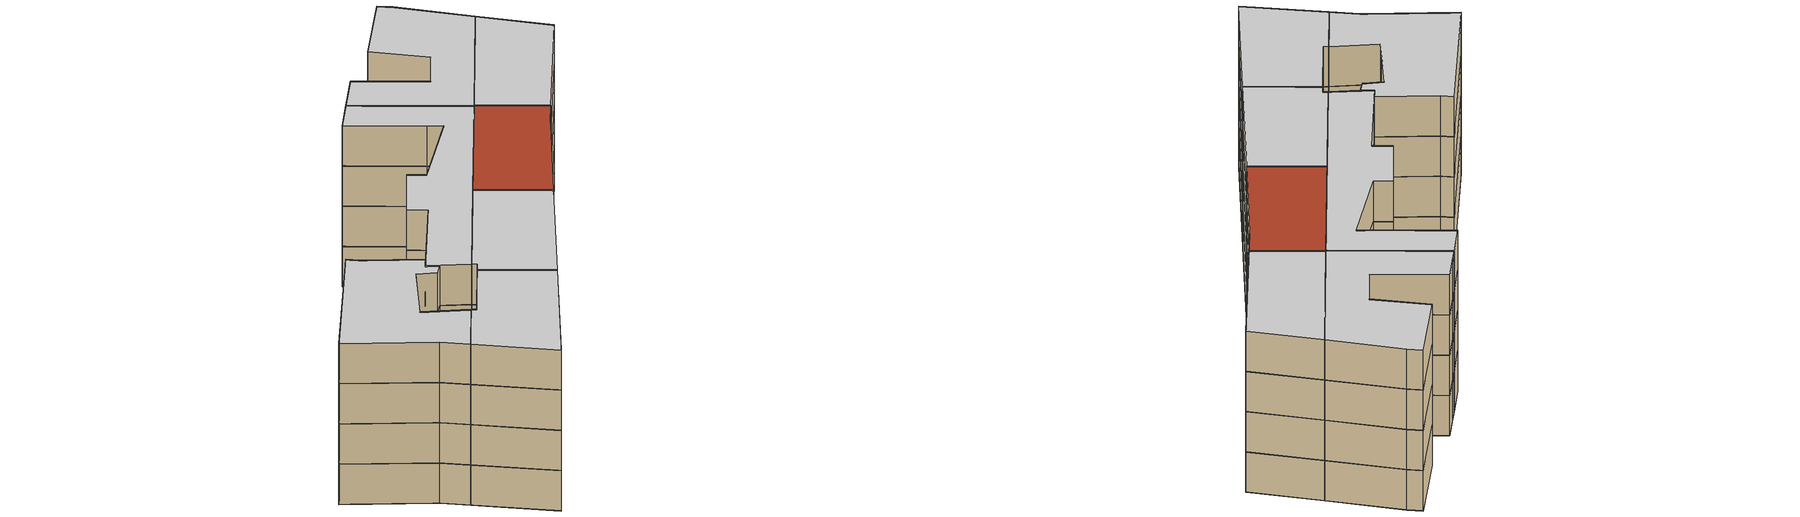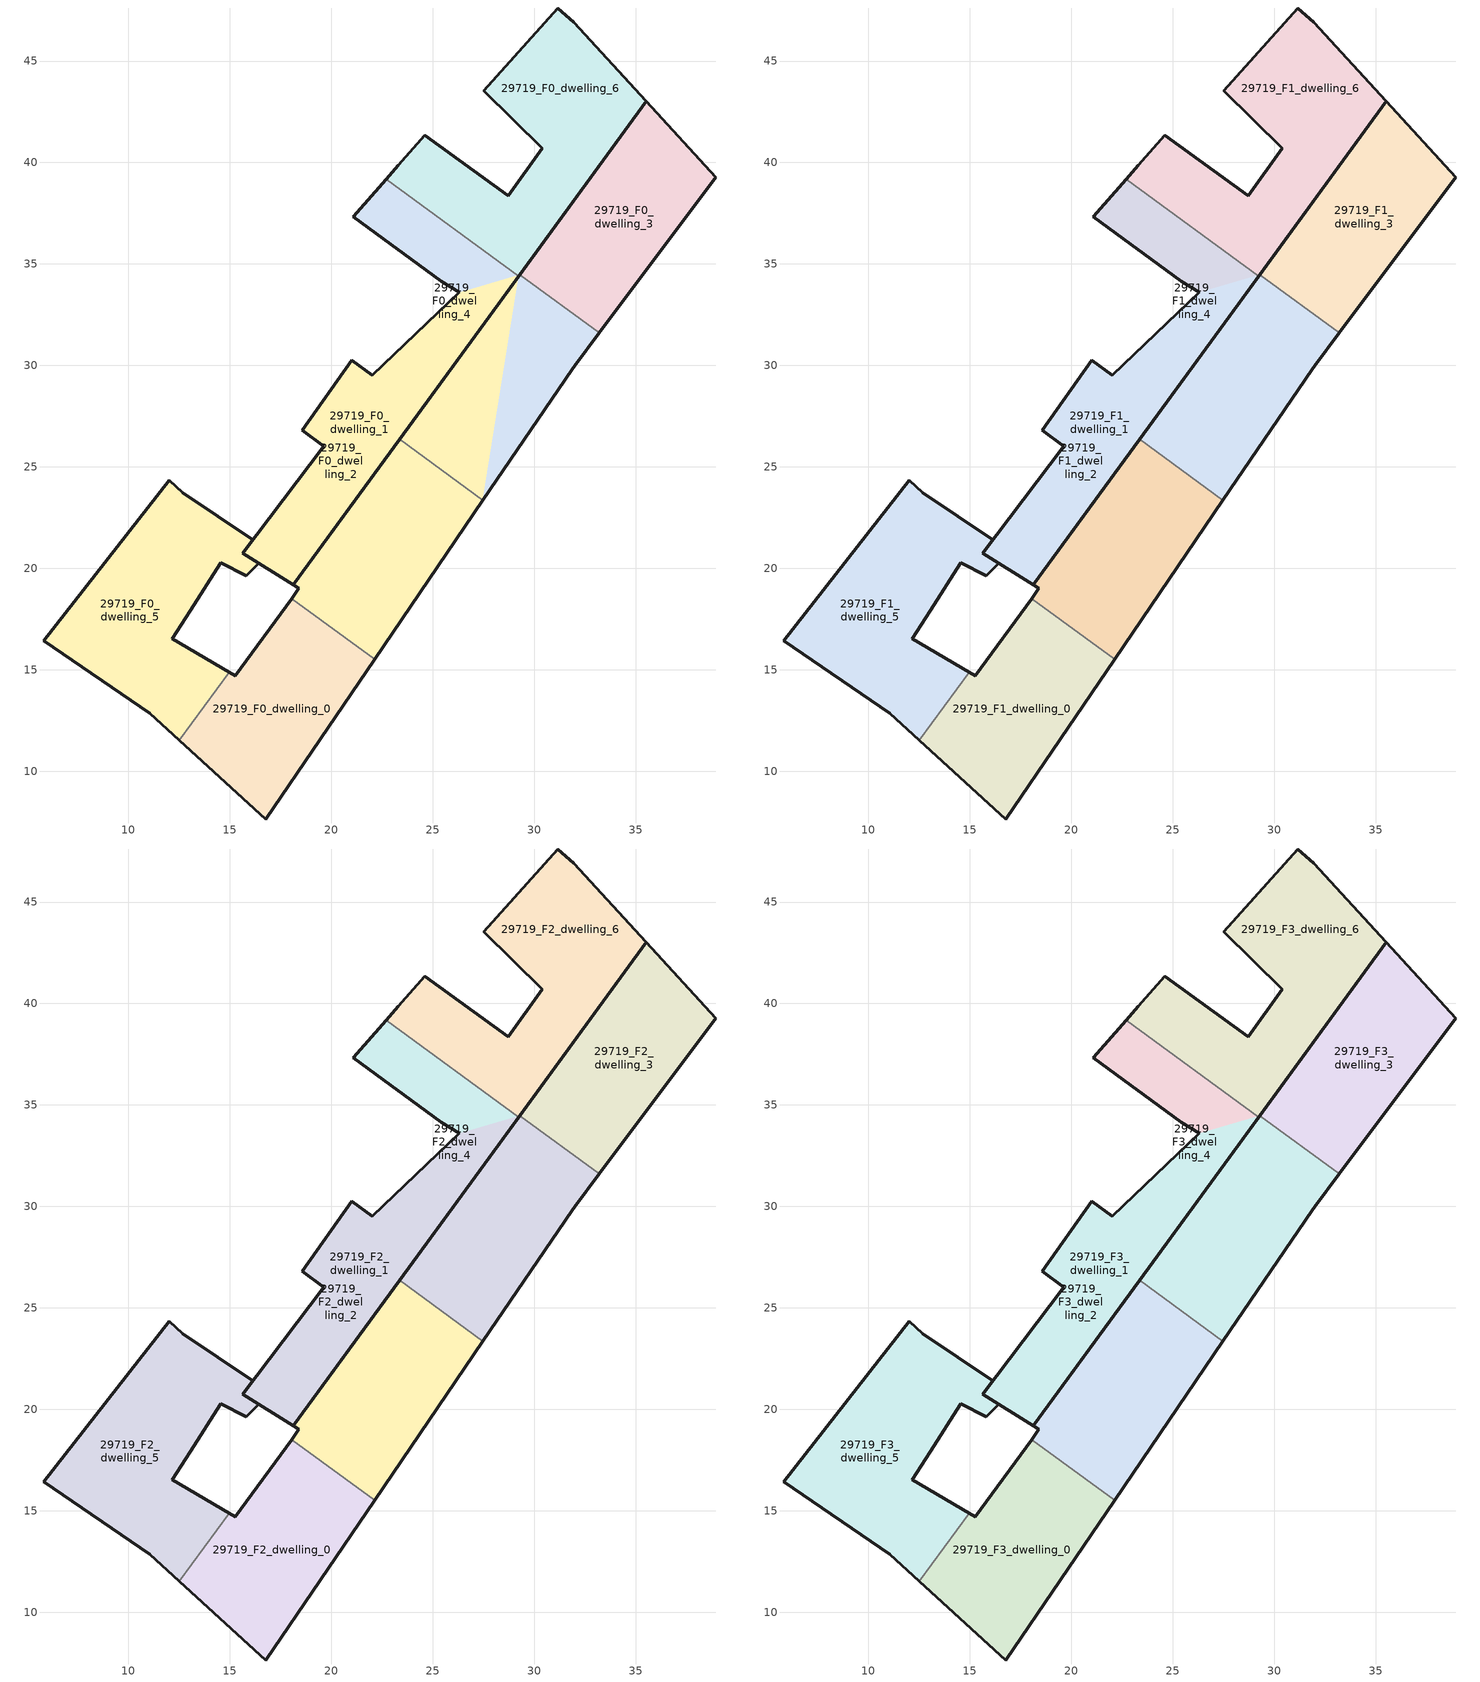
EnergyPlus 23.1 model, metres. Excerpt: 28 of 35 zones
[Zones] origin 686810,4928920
29719_F0_dwelling_0
 floor ground (EU_floor_Construction): 16.77,7.64 22.14,15.52 18.05,18.51 15.28,14.69 14.97,14.87 12.52,11.51 z0
 wall outside (EU_wall_Construction): 14.97,14.87 15.28,14.69 18.05,18.51 / 22.14,15.52 16.77,7.64 12.52,11.51 z0:3
 wall to 29719_F0_dwelling_1 (EU_wall_Construction): 18.05,18.51 22.14,15.52 z0:3
 wall to 29719_F0_dwelling_4 (EU_wall_Construction): 12.52,11.51 14.98,14.87 z0:3
29719_F0_dwelling_1
 floor ground (EU_floor_Construction): 29.23,34.39 22.7,39.17 21.09,37.33 25.42,34.14 26.3,33.59 22.03,29.51 21.01,30.25 18.57,26.82 19.63,26 15.64,20.74 18.12,19.18 23.37,26.36 z0; 22.14,15.52 27.48,23.36 23.37,26.36 18.12,19.18 18.41,19 18.05,18.51 z0
 wall outside (EU_wall_Construction): 27.48,23.36 22.14,15.52 / 18.05,18.51 18.41,19 18.12,19.18 23.37,26.36 z0:3
 wall to 29719_F0_dwelling_2 (EU_wall_Construction): 23.37,26.36 27.48,23.36 z0:3
29719_F0_dwelling_2
 floor ground (EU_floor_Construction): 27.48,23.36 29.23,34.39 27.63,32.2 23.37,26.36 z0; 27.48,23.36 31.87,29.8 31.99,29.98 33.21,31.61 29.29,34.47 29.23,34.39 z0; 29.23,34.39 29.29,34.47 29.17,34.44 29.22,34.4 z0; 27.63,32.2 29.23,34.39 29.22,34.4 29.23,34.39 z0; 23.37,26.36 27.63,32.2 29.23,34.39 29.22,34.4 29.17,34.44 26.67,33.7 26.3,33.59 22.03,29.51 21.01,30.25 18.57,26.82 19.63,26 15.64,20.74 18.12,19.18 z0; 29.17,34.44 22.7,39.17 21.09,37.33 25.42,34.14 26.3,33.59 26.67,33.7 z0
 wall outside (EU_wall_Construction): 23.37,26.36 29.29,34.47 / 33.21,31.61 31.99,29.98 31.87,29.8 27.48,23.36 z0:3
 wall to 29719_F0_dwelling_3 (EU_wall_Construction): 29.29,34.47 33.21,31.61 z0:3
 roof outside (EU_floor_Construction): 33.21,31.61 31.99,29.98 31.87,29.8 27.48,23.36 23.37,26.36 27.63,32.2 29.24,34.39 z3; 29.29,34.47 29.24,34.39 29.23,34.39 27.63,32.2 23.37,26.36 18.12,19.18 15.64,20.74 19.63,26 18.57,26.82 21.01,30.25 22.03,29.51 26.3,33.59 29.17,34.44 z3; 29.24,34.39 27.63,32.2 29.23,34.39 z3
29719_F0_dwelling_3
 floor ground (EU_floor_Construction): 33.21,31.61 38.96,39.27 35.53,43.01 29.29,34.47 z0
 wall outside (EU_wall_Construction): 29.29,34.47 35.53,43.01 38.96,39.27 33.21,31.61 z0:3
29719_F0_dwelling_4
 floor ground (EU_floor_Construction): 18.12,19.18 29.23,34.39 22.7,39.17 21.09,37.33 25.42,34.14 26.3,33.59 22.03,29.51 21.01,30.25 18.57,26.82 19.63,26 16.14,21.4 15.64,20.74 16.42,20.25 z0; 14.97,14.87 12.17,16.52 13.05,17.9 14.55,20.28 15.82,19.63 16.42,20.25 15.64,20.74 16.14,21.4 12.69,23.73 12.02,24.34 5.82,16.43 11.05,12.85 12.52,11.51 z0
 wall outside (EU_wall_Construction): 12.52,11.51 11.05,12.85 5.82,16.43 12.02,24.34 12.69,23.73 16.14,21.4 15.64,20.74 16.42,20.25 15.82,19.63 14.55,20.28 13.05,17.9 12.17,16.52 14.97,14.87 z0:3
29719_F0_dwelling_5
 floor ground (EU_floor_Construction): 23.37,26.36 27.63,32.2 29.23,34.39 29.17,34.44 26.3,33.59 22.03,29.51 21.01,30.25 18.57,26.82 19.63,26 16.14,21.4 15.64,20.74 16.42,20.25 18.12,19.18 z0; 22.14,15.52 27.48,23.36 23.37,26.36 18.12,19.18 18.41,19 18.05,18.51 z0; 27.48,23.36 29.23,34.39 27.63,32.2 23.37,26.36 z0; 29.23,34.39 29.29,34.47 29.17,34.44 z0; 29.17,34.44 22.7,39.17 21.09,37.33 25.42,34.14 26.3,33.59 z0; 14.97,14.87 12.17,16.52 13.05,17.9 14.55,20.28 15.82,19.63 16.42,20.25 15.64,20.74 16.14,21.4 12.69,23.73 12.02,24.34 5.82,16.43 11.05,12.85 12.52,11.51 z0; 27.48,23.36 31.87,29.8 31.99,29.98 33.21,31.61 29.29,34.47 29.23,34.39 z0
 wall outside (EU_wall_Construction): 29.23,34.39 18.12,19.18 15.64,20.74 19.63,26 18.57,26.82 21.01,30.25 22.03,29.51 26.3,33.59 25.42,34.14 21.09,37.33 22.7,39.17 z0:3
 wall to 29719_F0_dwelling_6 (EU_wall_Construction): 22.7,39.17 29.23,34.39 z0:3
29719_F0_dwelling_6
 floor ground (EU_floor_Construction): 29.23,34.39 35.53,43.01 31.96,46.91 31.17,47.61 27.51,43.52 30.39,40.71 28.72,38.36 24.61,41.33 23.31,39.86 22.7,39.17 z0
 wall outside (EU_wall_Construction): 22.7,39.17 23.31,39.86 24.61,41.33 28.72,38.36 30.39,40.71 27.51,43.52 31.17,47.61 31.96,46.91 35.53,43.01 29.23,34.39 z0:3
29719_F1_dwelling_0
 floor to 29719_F0_dwelling_0 (EU_floor_Construction): 16.77,7.64 22.14,15.52 18.05,18.51 15.28,14.69 14.97,14.87 12.52,11.51 z3
 wall outside (EU_wall_Construction): 14.97,14.87 15.28,14.69 18.05,18.51 / 22.14,15.52 16.77,7.64 12.52,11.51 z3:6
 wall to 29719_F1_dwelling_1 (EU_wall_Construction): 18.05,18.51 22.14,15.52 z3:6
 wall to 29719_F1_dwelling_4 (EU_wall_Construction): 12.52,11.51 14.98,14.87 z3:6
29719_F1_dwelling_1
 floor outside (EU_floor_Construction): 22.14,15.52 27.48,23.36 23.37,26.36 18.12,19.18 18.41,19 18.05,18.51 z3
 floor to 29719_F0_dwelling_1 (EU_floor_Construction): 29.23,34.39 22.7,39.17 21.09,37.33 25.42,34.14 26.3,33.59 22.03,29.51 21.01,30.25 18.57,26.82 19.63,26 15.64,20.74 18.12,19.18 23.37,26.36 z3
 wall outside (EU_wall_Construction): 27.48,23.36 22.14,15.52 / 18.05,18.51 18.41,19 18.12,19.18 23.37,26.36 z3:6
 wall to 29719_F1_dwelling_2 (EU_wall_Construction): 23.37,26.36 27.48,23.36 z3:6
29719_F1_dwelling_2
 floor outside (EU_floor_Construction): 27.48,23.36 31.87,29.8 31.99,29.98 33.21,31.61 29.29,34.47 29.23,34.39 z3; 29.23,34.39 29.29,34.47 29.17,34.44 z3; 23.37,26.36 27.63,32.2 29.23,34.39 29.17,34.44 26.3,33.59 22.03,29.51 21.01,30.25 18.57,26.82 19.63,26 15.64,20.74 18.12,19.18 z3
 floor to 29719_F0_dwelling_5 (EU_floor_Construction): 27.48,23.36 29.23,34.39 27.63,32.2 23.37,26.36 z3
 floor to 29719_F0_dwelling_2 (EU_floor_Construction): 29.17,34.44 22.7,39.17 21.09,37.33 25.42,34.14 26.3,33.59 z3
 wall outside (EU_wall_Construction): 23.37,26.36 29.29,34.47 / 33.21,31.61 31.99,29.98 31.87,29.8 27.48,23.36 z3:6
 wall to 29719_F1_dwelling_3 (EU_wall_Construction): 29.29,34.47 33.21,31.61 z3:6
 roof outside (EU_floor_Construction): 33.21,31.61 31.99,29.98 31.87,29.8 27.48,23.36 23.37,26.36 27.63,32.2 29.24,34.39 z6; 29.29,34.47 29.24,34.39 29.23,34.39 27.63,32.2 23.37,26.36 18.12,19.18 15.64,20.74 19.63,26 18.57,26.82 21.01,30.25 22.03,29.51 26.3,33.59 29.17,34.44 z6; 29.24,34.39 27.63,32.2 29.23,34.39 z6
29719_F1_dwelling_3
 floor to 29719_F0_dwelling_3 (EU_floor_Construction): 33.21,31.61 38.96,39.27 35.53,43.01 29.29,34.47 z3
 wall outside (EU_wall_Construction): 29.29,34.47 35.53,43.01 38.96,39.27 33.21,31.61 z3:6
29719_F1_dwelling_4
 floor to 29719_F0_dwelling_4 (EU_floor_Construction): 14.97,14.87 12.17,16.52 13.05,17.9 14.55,20.28 15.82,19.63 16.42,20.25 15.64,20.74 16.14,21.4 12.69,23.73 12.02,24.34 5.82,16.43 11.05,12.85 12.52,11.51 z3; 18.12,19.18 29.23,34.39 22.7,39.17 21.09,37.33 25.42,34.14 26.3,33.59 22.03,29.51 21.01,30.25 18.57,26.82 19.63,26 16.14,21.4 15.64,20.74 16.42,20.25 z3
 wall outside (EU_wall_Construction): 12.52,11.51 11.05,12.85 5.82,16.43 12.02,24.34 12.69,23.73 16.14,21.4 15.64,20.74 16.42,20.25 15.82,19.63 14.55,20.28 13.05,17.9 12.17,16.52 14.97,14.87 z3:6
29719_F1_dwelling_5
 floor outside (EU_floor_Construction): 27.48,23.36 29.23,34.39 27.63,32.2 23.37,26.36 z3; 29.17,34.44 22.7,39.17 21.09,37.33 25.42,34.14 26.3,33.59 z3; 14.97,14.87 12.17,16.52 13.05,17.9 14.55,20.28 15.82,19.63 16.42,20.25 15.64,20.74 16.14,21.4 12.69,23.73 12.02,24.34 5.82,16.43 11.05,12.85 12.52,11.51 z3
 floor to 29719_F0_dwelling_5 (EU_floor_Construction): 23.37,26.36 27.63,32.2 29.23,34.39 29.17,34.44 26.3,33.59 22.03,29.51 21.01,30.25 18.57,26.82 19.63,26 16.14,21.4 15.64,20.74 16.42,20.25 18.12,19.18 z3; 22.14,15.52 27.48,23.36 23.37,26.36 18.12,19.18 18.41,19 18.05,18.51 z3; 29.24,34.39 29.29,34.47 29.17,34.44 29.23,34.39 z3; 27.48,23.36 31.87,29.8 31.99,29.98 33.21,31.61 29.24,34.39 29.23,34.39 z3
 floor to 29719_F0_dwelling_2 (EU_floor_Construction): 33.21,31.61 29.29,34.47 29.24,34.39 z3
 wall outside (EU_wall_Construction): 29.23,34.39 18.12,19.18 15.64,20.74 19.63,26 18.57,26.82 21.01,30.25 22.03,29.51 26.3,33.59 25.42,34.14 21.09,37.33 22.7,39.17 z3:6
 wall to 29719_F1_dwelling_6 (EU_wall_Construction): 22.7,39.17 29.23,34.39 z3:6
29719_F1_dwelling_6
 floor to 29719_F0_dwelling_6 (EU_floor_Construction): 29.23,34.39 35.53,43.01 31.96,46.91 31.17,47.61 27.51,43.52 30.39,40.71 28.72,38.36 24.61,41.33 23.31,39.86 22.7,39.17 z3
 wall outside (EU_wall_Construction): 22.7,39.17 23.31,39.86 24.61,41.33 28.72,38.36 30.39,40.71 27.51,43.52 31.17,47.61 31.96,46.91 35.53,43.01 29.23,34.39 z3:6
29719_F2_dwelling_0
 floor to 29719_F1_dwelling_0 (EU_floor_Construction): 16.77,7.64 22.14,15.52 18.05,18.51 15.28,14.69 14.97,14.87 12.52,11.51 z6
 wall outside (EU_wall_Construction): 14.97,14.87 15.28,14.69 18.05,18.51 / 22.14,15.52 16.77,7.64 12.52,11.51 z6:9
 wall to 29719_F2_dwelling_1 (EU_wall_Construction): 18.05,18.51 22.14,15.52 z6:9
 wall to 29719_F2_dwelling_4 (EU_wall_Construction): 12.52,11.51 14.98,14.87 z6:9
29719_F2_dwelling_1
 floor outside (EU_floor_Construction): 22.14,15.52 27.48,23.36 23.37,26.36 18.12,19.18 18.41,19 18.05,18.51 z6
 floor to 29719_F1_dwelling_1 (EU_floor_Construction): 29.23,34.39 22.7,39.17 21.09,37.33 25.42,34.14 26.3,33.59 22.03,29.51 21.01,30.25 18.57,26.82 19.63,26 15.64,20.74 18.12,19.18 23.37,26.36 z6
 wall outside (EU_wall_Construction): 27.48,23.36 22.14,15.52 / 18.05,18.51 18.41,19 18.12,19.18 23.37,26.36 z6:9
 wall to 29719_F2_dwelling_2 (EU_wall_Construction): 23.37,26.36 27.48,23.36 z6:9
29719_F2_dwelling_2
 floor outside (EU_floor_Construction): 27.48,23.36 31.87,29.8 31.99,29.98 33.21,31.61 29.29,34.47 29.23,34.39 z6; 29.23,34.39 29.29,34.47 29.17,34.44 z6; 23.37,26.36 27.63,32.2 29.23,34.39 29.17,34.44 26.3,33.59 22.03,29.51 21.01,30.25 18.57,26.82 19.63,26 15.64,20.74 18.12,19.18 z6
 floor to 29719_F1_dwelling_5 (EU_floor_Construction): 27.48,23.36 29.23,34.39 27.63,32.2 23.37,26.36 z6
 floor to 29719_F1_dwelling_2 (EU_floor_Construction): 29.17,34.44 22.7,39.17 21.09,37.33 25.42,34.14 26.3,33.59 z6
 wall outside (EU_wall_Construction): 23.37,26.36 29.29,34.47 / 33.21,31.61 31.99,29.98 31.87,29.8 27.48,23.36 z6:9
 wall to 29719_F2_dwelling_3 (EU_wall_Construction): 29.29,34.47 33.21,31.61 z6:9
 roof outside (EU_floor_Construction): 33.21,31.61 31.99,29.98 31.87,29.8 27.48,23.36 23.37,26.36 27.63,32.2 29.24,34.39 z9; 29.29,34.47 29.24,34.39 29.23,34.39 27.63,32.2 23.37,26.36 18.12,19.18 15.64,20.74 19.63,26 18.57,26.82 21.01,30.25 22.03,29.51 26.3,33.59 29.17,34.44 z9; 29.24,34.39 27.63,32.2 29.23,34.39 z9
29719_F2_dwelling_3
 floor to 29719_F1_dwelling_3 (EU_floor_Construction): 33.21,31.61 38.96,39.27 35.53,43.01 29.29,34.47 z6
 wall outside (EU_wall_Construction): 29.29,34.47 35.53,43.01 38.96,39.27 33.21,31.61 z6:9
29719_F2_dwelling_4
 floor to 29719_F1_dwelling_4 (EU_floor_Construction): 14.97,14.87 12.17,16.52 13.05,17.9 14.55,20.28 15.82,19.63 16.42,20.25 15.64,20.74 16.14,21.4 12.69,23.73 12.02,24.34 5.82,16.43 11.05,12.85 12.52,11.51 z6; 18.12,19.18 29.23,34.39 22.7,39.17 21.09,37.33 25.42,34.14 26.3,33.59 22.03,29.51 21.01,30.25 18.57,26.82 19.63,26 16.14,21.4 15.64,20.74 16.42,20.25 z6
 wall outside (EU_wall_Construction): 12.52,11.51 11.05,12.85 5.82,16.43 12.02,24.34 12.69,23.73 16.14,21.4 15.64,20.74 16.42,20.25 15.82,19.63 14.55,20.28 13.05,17.9 12.17,16.52 14.97,14.87 z6:9
29719_F2_dwelling_5
 floor outside (EU_floor_Construction): 27.48,23.36 29.23,34.39 27.63,32.2 23.37,26.36 z6; 29.17,34.44 22.7,39.17 21.09,37.33 25.42,34.14 26.3,33.59 z6; 14.97,14.87 12.17,16.52 13.05,17.9 14.55,20.28 15.82,19.63 16.42,20.25 15.64,20.74 16.14,21.4 12.69,23.73 12.02,24.34 5.82,16.43 11.05,12.85 12.52,11.51 z6
 floor to 29719_F1_dwelling_5 (EU_floor_Construction): 23.37,26.36 27.63,32.2 29.23,34.39 29.17,34.44 26.3,33.59 22.03,29.51 21.01,30.25 18.57,26.82 19.63,26 16.14,21.4 15.64,20.74 16.42,20.25 18.12,19.18 z6; 22.14,15.52 27.48,23.36 23.37,26.36 18.12,19.18 18.41,19 18.05,18.51 z6; 29.24,34.39 29.29,34.47 29.17,34.44 29.23,34.39 z6; 27.48,23.36 31.87,29.8 31.99,29.98 33.21,31.61 29.24,34.39 29.23,34.39 z6
 floor to 29719_F1_dwelling_2 (EU_floor_Construction): 33.21,31.61 29.29,34.47 29.24,34.39 z6
 wall outside (EU_wall_Construction): 29.23,34.39 18.12,19.18 15.64,20.74 19.63,26 18.57,26.82 21.01,30.25 22.03,29.51 26.3,33.59 25.42,34.14 21.09,37.33 22.7,39.17 z6:9
 wall to 29719_F2_dwelling_6 (EU_wall_Construction): 22.7,39.17 29.23,34.39 z6:9
29719_F2_dwelling_6
 floor to 29719_F1_dwelling_6 (EU_floor_Construction): 29.23,34.39 35.53,43.01 31.96,46.91 31.17,47.61 27.51,43.52 30.39,40.71 28.72,38.36 24.61,41.33 23.31,39.86 22.7,39.17 z6
 wall outside (EU_wall_Construction): 22.7,39.17 23.31,39.86 24.61,41.33 28.72,38.36 30.39,40.71 27.51,43.52 31.17,47.61 31.96,46.91 35.53,43.01 29.23,34.39 z6:9
29719_F3_dwelling_0
 floor to 29719_F2_dwelling_0 (EU_floor_Construction): 16.77,7.64 22.14,15.52 18.05,18.51 15.28,14.69 14.97,14.87 12.52,11.51 z9
 wall outside (EU_wall_Construction): 14.97,14.87 15.28,14.69 18.05,18.51 / 22.14,15.52 16.77,7.64 12.52,11.51 z9:12
 wall to 29719_F3_dwelling_1 (EU_wall_Construction): 18.05,18.51 22.14,15.52 z9:12
 wall to 29719_F3_dwelling_4 (EU_wall_Construction): 12.52,11.51 14.98,14.87 z9:12
 ceiling to 29719_F4_dwelling_0 (EU_floor_Construction): 22.14,15.52 16.77,7.64 12.52,11.51 14.97,14.87 15.28,14.69 18.05,18.51 z12
29719_F3_dwelling_1
 floor outside (EU_floor_Construction): 22.14,15.52 27.48,23.36 23.37,26.36 18.12,19.18 18.41,19 18.05,18.51 z9
 floor to 29719_F2_dwelling_1 (EU_floor_Construction): 29.23,34.39 22.7,39.17 21.09,37.33 25.42,34.14 26.3,33.59 22.03,29.51 21.01,30.25 18.57,26.82 19.63,26 15.64,20.74 18.12,19.18 23.37,26.36 z9
 wall outside (EU_wall_Construction): 27.48,23.36 22.14,15.52 / 18.05,18.51 18.41,19 18.12,19.18 23.37,26.36 z9:12
 wall to 29719_F3_dwelling_2 (EU_wall_Construction): 23.37,26.36 27.48,23.36 z9:12
 ceiling to 29719_F4_dwelling_5 (EU_floor_Construction): 27.48,23.36 22.14,15.52 18.05,18.51 18.41,19 18.12,19.18 23.37,26.36 z12
 ceiling to 29719_F4_dwelling_1 (EU_floor_Construction): 29.23,34.39 23.37,26.36 18.12,19.18 15.64,20.74 19.63,26 18.57,26.82 21.01,30.25 22.03,29.51 26.3,33.59 25.42,34.14 21.09,37.33 22.7,39.17 z12
29719_F3_dwelling_2
 floor outside (EU_floor_Construction): 27.48,23.36 31.87,29.8 31.99,29.98 33.21,31.61 29.29,34.47 29.23,34.39 z9; 29.23,34.39 29.29,34.47 29.17,34.44 z9; 23.37,26.36 27.63,32.2 29.23,34.39 29.17,34.44 26.3,33.59 22.03,29.51 21.01,30.25 18.57,26.82 19.63,26 15.64,20.74 18.12,19.18 z9
 floor to 29719_F2_dwelling_5 (EU_floor_Construction): 27.48,23.36 29.23,34.39 27.63,32.2 23.37,26.36 z9
 floor to 29719_F2_dwelling_2 (EU_floor_Construction): 29.17,34.44 22.7,39.17 21.09,37.33 25.42,34.14 26.3,33.59 z9
 wall outside (EU_wall_Construction): 23.37,26.36 29.29,34.47 / 33.21,31.61 31.99,29.98 31.87,29.8 27.48,23.36 z9:12
 wall to 29719_F3_dwelling_3 (EU_wall_Construction): 29.29,34.47 33.21,31.61 z9:12
 ceiling to 29719_F4_dwelling_5 (EU_floor_Construction): 33.21,31.61 29.24,34.39 29.29,34.47 z12
 ceiling to 29719_F4_dwelling_2 (EU_floor_Construction): 29.17,34.44 26.3,33.59 25.42,34.14 21.09,37.33 22.7,39.17 z12
 roof outside (EU_floor_Construction): 33.21,31.61 31.99,29.98 31.87,29.8 27.48,23.36 23.37,26.36 27.63,32.2 29.24,34.39 z12; 29.29,34.47 29.24,34.39 29.23,34.39 27.63,32.2 23.37,26.36 18.12,19.18 15.64,20.74 19.63,26 18.57,26.82 21.01,30.25 22.03,29.51 26.3,33.59 29.17,34.44 z12; 29.24,34.39 27.63,32.2 29.23,34.39 z12
29719_F3_dwelling_3
 floor to 29719_F2_dwelling_3 (EU_floor_Construction): 33.21,31.61 38.96,39.27 35.53,43.01 29.29,34.47 z9
 wall outside (EU_wall_Construction): 29.29,34.47 35.53,43.01 38.96,39.27 33.21,31.61 z9:12
 ceiling to 29719_F4_dwelling_3 (EU_floor_Construction): 35.53,43.01 38.96,39.27 33.21,31.61 29.29,34.47 z12
29719_F3_dwelling_4
 floor to 29719_F2_dwelling_4 (EU_floor_Construction): 14.97,14.87 12.17,16.52 13.05,17.9 14.55,20.28 15.82,19.63 16.42,20.25 15.64,20.74 16.14,21.4 12.69,23.73 12.02,24.34 5.82,16.43 11.05,12.85 12.52,11.51 z9; 18.12,19.18 29.23,34.39 22.7,39.17 21.09,37.33 25.42,34.14 26.3,33.59 22.03,29.51 21.01,30.25 18.57,26.82 19.63,26 16.14,21.4 15.64,20.74 16.42,20.25 z9
 wall outside (EU_wall_Construction): 12.52,11.51 11.05,12.85 5.82,16.43 12.02,24.34 12.69,23.73 16.14,21.4 15.64,20.74 16.42,20.25 15.82,19.63 14.55,20.28 13.05,17.9 12.17,16.52 14.97,14.87 z9:12
 ceiling to 29719_F4_dwelling_4 (EU_floor_Construction): 16.14,21.4 15.64,20.74 16.42,20.25 15.82,19.63 14.55,20.28 13.05,17.9 12.17,16.52 14.97,14.87 12.52,11.51 11.05,12.85 5.82,16.43 12.02,24.34 12.69,23.73 z12; 29.23,34.39 18.12,19.18 16.42,20.25 15.64,20.74 16.14,21.4 19.63,26 18.57,26.82 21.01,30.25 22.03,29.51 26.3,33.59 25.42,34.14 21.09,37.33 22.7,39.17 z12
29719_F3_dwelling_5
 floor outside (EU_floor_Construction): 27.48,23.36 29.23,34.39 27.63,32.2 23.37,26.36 z9; 29.17,34.44 22.7,39.17 21.09,37.33 25.42,34.14 26.3,33.59 z9; 14.97,14.87 12.17,16.52 13.05,17.9 14.55,20.28 15.82,19.63 16.42,20.25 15.64,20.74 16.14,21.4 12.69,23.73 12.02,24.34 5.82,16.43 11.05,12.85 12.52,11.51 z9
 floor to 29719_F2_dwelling_5 (EU_floor_Construction): 23.37,26.36 27.63,32.2 29.23,34.39 29.17,34.44 26.3,33.59 22.03,29.51 21.01,30.25 18.57,26.82 19.63,26 16.14,21.4 15.64,20.74 16.42,20.25 18.12,19.18 z9; 22.14,15.52 27.48,23.36 23.37,26.36 18.12,19.18 18.41,19 18.05,18.51 z9; 29.24,34.39 29.29,34.47 29.17,34.44 29.23,34.39 z9; 27.48,23.36 31.87,29.8 31.99,29.98 33.21,31.61 29.24,34.39 29.23,34.39 z9
 floor to 29719_F2_dwelling_2 (EU_floor_Construction): 33.21,31.61 29.29,34.47 29.24,34.39 z9
 wall outside (EU_wall_Construction): 29.23,34.39 18.12,19.18 15.64,20.74 19.63,26 18.57,26.82 21.01,30.25 22.03,29.51 26.3,33.59 25.42,34.14 21.09,37.33 22.7,39.17 z9:12
 wall to 29719_F3_dwelling_6 (EU_wall_Construction): 22.7,39.17 29.23,34.39 z9:12
 ceiling to 29719_F4_dwelling_5 (EU_floor_Construction): 29.23,34.39 27.63,32.2 23.37,26.36 18.12,19.18 16.42,20.25 15.64,20.74 16.14,21.4 19.63,26 18.57,26.82 21.01,30.25 22.03,29.51 26.3,33.59 29.17,34.44 z12; 27.48,23.36 22.14,15.52 18.05,18.51 18.41,19 18.12,19.18 23.37,26.36 z12; 29.29,34.47 29.24,34.39 29.23,34.39 29.17,34.44 z12; 33.21,31.61 31.99,29.98 31.87,29.8 27.48,23.36 29.23,34.39 29.24,34.39 z12; 33.21,31.61 29.24,34.39 29.29,34.47 z12
 ceiling to 29719_F4_dwelling_2 (EU_floor_Construction): 29.23,34.39 27.48,23.36 23.37,26.36 27.63,32.2 z12; 29.17,34.44 26.3,33.59 25.42,34.14 21.09,37.33 22.7,39.17 z12
 ceiling to 29719_F4_dwelling_4 (EU_floor_Construction): 16.14,21.4 15.64,20.74 16.42,20.25 15.82,19.63 14.55,20.28 13.05,17.9 12.17,16.52 14.97,14.87 12.52,11.51 11.05,12.85 5.82,16.43 12.02,24.34 12.69,23.73 z12
29719_F3_dwelling_6
 floor to 29719_F2_dwelling_6 (EU_floor_Construction): 29.23,34.39 35.53,43.01 31.96,46.91 31.17,47.61 27.51,43.52 30.39,40.71 28.72,38.36 24.61,41.33 23.31,39.86 22.7,39.17 z9
 wall outside (EU_wall_Construction): 22.7,39.17 23.31,39.86 24.61,41.33 28.72,38.36 30.39,40.71 27.51,43.52 31.17,47.61 31.96,46.91 35.53,43.01 29.23,34.39 z9:12
 ceiling to 29719_F4_dwelling_6 (EU_floor_Construction): 31.96,46.91 35.53,43.01 29.23,34.39 22.7,39.17 23.31,39.86 24.61,41.33 28.72,38.36 30.39,40.71 27.51,43.52 31.17,47.61 z12
[Building]
EU S2 Campaign: North Axis {deg}=0; Terrain=City; Solar Distribution=FullExterior
[Site:Location]
Bologna: Latitude {deg}=44.5; Longitude {deg}=11.25; Time Zone {hr}=1; Elevation {m}=37
[SizingPeriod:WeatherFileDays]
AnnualSizingPeriod: Begin Month=1; Begin Day of Month=1; End Month=12; End Day of Month=31; Day of Week for Start Day=Monday; Use Weather File Daylight Saving Period=No; Use Weather File Rain and Snow Indicators=No
[MATERIAL]
EU_InternalMass_Material: Roughness=MediumRough; Thickness {m}=0.1; Conductivity {W/m-K}=1; Density {kg/m3}=1800; Specific Heat {J/kg-K}=900; Thermal Absorptance=0.9; Solar Absorptance=0.7; Visible Absorptance=0.7
[MATERIAL:NOMASS] Roughness=MediumRough; Thermal Absorptance=0.9; Solar Absorptance=0.7; Visible Absorptance=0.7
Name | Thermal Resistance {m2-K/W}
EU_wall_NoMass | 0.905828
EU_floor_NoMass | 0.67114
[CONSTRUCTION]
EU_wall_Construction: EU_wall_NoMass
EU_floor_Construction: EU_floor_NoMass
EU_InternalMass_Construction: EU_InternalMass_Material
[ZONE] Type=1; Multiplier=1; Ceiling Height {m}=autocalculate; Floor Area {m2}=autocalculate; Part of Total Floor Area=Yes
Name | Volume {m3}
29719_F0_dwelling_0 | 148.627
29719_F1_dwelling_0; 29719_F2_dwelling_0; 29719_F3_dwelling_0 | 148.628
29719_F0_dwelling_1; 29719_F1_dwelling_1; 29719_F2_dwelling_1; 29719_F3_dwelling_1 | 359.346
29719_F0_dwelling_2 | 359.358
29719_F1_dwelling_2; 29719_F2_dwelling_2; 29719_F3_dwelling_2 | 359.357
29719_F0_dwelling_3; 29719_F1_dwelling_3; 29719_F2_dwelling_3; 29719_F3_dwelling_3 | 148.624
29719_F0_dwelling_4 | 396.34
29719_F1_dwelling_4; 29719_F2_dwelling_4; 29719_F3_dwelling_4 | 396.341
29719_F0_dwelling_5; 29719_F1_dwelling_5; 29719_F2_dwelling_5; 29719_F3_dwelling_5 | 693.587
29719_F0_dwelling_6; 29719_F1_dwelling_6; 29719_F2_dwelling_6; 29719_F3_dwelling_6 | 198.162
[INTERNALMASS] Construction=EU_InternalMass_Construction
Name | Zone or ZoneList | Surface Area {m2}
29719_F0_dwelling_0_EU_InternalMass | 29719_F0_dwelling_0 | 49.5425
29719_F0_dwelling_1_EU_InternalMass | 29719_F0_dwelling_1 | 49.542
29719_F0_dwelling_2_EU_InternalMass | 29719_F0_dwelling_2 | 49.5411
29719_F0_dwelling_3_EU_InternalMass | 29719_F0_dwelling_3 | 49.5413
29719_F0_dwelling_4_EU_InternalMass | 29719_F0_dwelling_4 | 61.8717
29719_F0_dwelling_5_EU_InternalMass | 29719_F0_dwelling_5 | 70.2375
29719_F0_dwelling_6_EU_InternalMass | 29719_F0_dwelling_6 | 66.0534
29719_F1_dwelling_0_EU_InternalMass | 29719_F1_dwelling_0 | 49.5425
29719_F1_dwelling_1_EU_InternalMass | 29719_F1_dwelling_1 | 49.542
29719_F1_dwelling_2_EU_InternalMass | 29719_F1_dwelling_2 | 49.5411
29719_F1_dwelling_3_EU_InternalMass | 29719_F1_dwelling_3 | 49.5413
29719_F1_dwelling_4_EU_InternalMass | 29719_F1_dwelling_4 | 61.8717
29719_F1_dwelling_5_EU_InternalMass | 29719_F1_dwelling_5 | 70.2375
29719_F1_dwelling_6_EU_InternalMass | 29719_F1_dwelling_6 | 66.0534
29719_F2_dwelling_0_EU_InternalMass | 29719_F2_dwelling_0 | 49.5425
29719_F2_dwelling_1_EU_InternalMass | 29719_F2_dwelling_1 | 49.542
29719_F2_dwelling_2_EU_InternalMass | 29719_F2_dwelling_2 | 49.5411
29719_F2_dwelling_3_EU_InternalMass | 29719_F2_dwelling_3 | 49.5413
29719_F2_dwelling_4_EU_InternalMass | 29719_F2_dwelling_4 | 61.8717
29719_F2_dwelling_5_EU_InternalMass | 29719_F2_dwelling_5 | 70.2375
29719_F2_dwelling_6_EU_InternalMass | 29719_F2_dwelling_6 | 66.0534
29719_F3_dwelling_0_EU_InternalMass | 29719_F3_dwelling_0 | 49.5425
29719_F3_dwelling_1_EU_InternalMass | 29719_F3_dwelling_1 | 49.542
29719_F3_dwelling_2_EU_InternalMass | 29719_F3_dwelling_2 | 49.5411
29719_F3_dwelling_3_EU_InternalMass | 29719_F3_dwelling_3 | 49.5413
29719_F3_dwelling_4_EU_InternalMass | 29719_F3_dwelling_4 | 61.8717
29719_F3_dwelling_5_EU_InternalMass | 29719_F3_dwelling_5 | 70.2375
29719_F3_dwelling_6_EU_InternalMass | 29719_F3_dwelling_6 | 66.0534
[OTHEREQUIPMENT] Fuel Type=Electricity; Design Level Calculation Method=Watts/Area; Power per Zone Floor Area {W/m2}=1; Fraction Latent=0; Fraction Radiant=0; Fraction Lost=0; Carbon Dioxide Generation Rate {m3/s-W}=0; EndUse Subcategory=EU_Step8_InternalGains
Name | Zone or ZoneList or Space or SpaceList | Schedule
EU_Step8_InternalGain_29719_F0_dwelling_0_f000 | 29719_F0_dwelling_0 | EU_Step8_GainSchedule_29719_F0_dwelling_0_f000
EU_Step8_InternalGain_29719_F0_dwelling_1_f000 | 29719_F0_dwelling_1 | EU_Step8_GainSchedule_29719_F0_dwelling_1_f000
EU_Step8_InternalGain_29719_F0_dwelling_2_f000 | 29719_F0_dwelling_2 | EU_Step8_GainSchedule_29719_F0_dwelling_2_f000
EU_Step8_InternalGain_29719_F0_dwelling_3_f000 | 29719_F0_dwelling_3 | EU_Step8_GainSchedule_29719_F0_dwelling_3_f000
EU_Step8_InternalGain_29719_F0_dwelling_4_f000 | 29719_F0_dwelling_4 | EU_Step8_GainSchedule_29719_F0_dwelling_4_f000
EU_Step8_InternalGain_29719_F0_dwelling_5_f000 | 29719_F0_dwelling_5 | EU_Step8_GainSchedule_29719_F0_dwelling_5_f000
EU_Step8_InternalGain_29719_F0_dwelling_6_f000 | 29719_F0_dwelling_6 | EU_Step8_GainSchedule_29719_F0_dwelling_6_f000
EU_Step8_InternalGain_29719_F1_dwelling_0_f000 | 29719_F1_dwelling_0 | EU_Step8_GainSchedule_29719_F1_dwelling_0_f000
EU_Step8_InternalGain_29719_F1_dwelling_1_f000 | 29719_F1_dwelling_1 | EU_Step8_GainSchedule_29719_F1_dwelling_1_f000
EU_Step8_InternalGain_29719_F1_dwelling_2_f000 | 29719_F1_dwelling_2 | EU_Step8_GainSchedule_29719_F1_dwelling_2_f000
EU_Step8_InternalGain_29719_F1_dwelling_3_f000 | 29719_F1_dwelling_3 | EU_Step8_GainSchedule_29719_F1_dwelling_3_f000
EU_Step8_InternalGain_29719_F1_dwelling_4_f000 | 29719_F1_dwelling_4 | EU_Step8_GainSchedule_29719_F1_dwelling_4_f000
EU_Step8_InternalGain_29719_F1_dwelling_5_f000 | 29719_F1_dwelling_5 | EU_Step8_GainSchedule_29719_F1_dwelling_5_f000
EU_Step8_InternalGain_29719_F1_dwelling_6_f000 | 29719_F1_dwelling_6 | EU_Step8_GainSchedule_29719_F1_dwelling_6_f000
EU_Step8_InternalGain_29719_F2_dwelling_0_f000 | 29719_F2_dwelling_0 | EU_Step8_GainSchedule_29719_F2_dwelling_0_f000
EU_Step8_InternalGain_29719_F2_dwelling_1_f000 | 29719_F2_dwelling_1 | EU_Step8_GainSchedule_29719_F2_dwelling_1_f000
EU_Step8_InternalGain_29719_F2_dwelling_2_f000 | 29719_F2_dwelling_2 | EU_Step8_GainSchedule_29719_F2_dwelling_2_f000
EU_Step8_InternalGain_29719_F2_dwelling_3_f000 | 29719_F2_dwelling_3 | EU_Step8_GainSchedule_29719_F2_dwelling_3_f000
EU_Step8_InternalGain_29719_F2_dwelling_4_f000 | 29719_F2_dwelling_4 | EU_Step8_GainSchedule_29719_F2_dwelling_4_f000
EU_Step8_InternalGain_29719_F2_dwelling_5_f000 | 29719_F2_dwelling_5 | EU_Step8_GainSchedule_29719_F2_dwelling_5_f000
EU_Step8_InternalGain_29719_F2_dwelling_6_f000 | 29719_F2_dwelling_6 | EU_Step8_GainSchedule_29719_F2_dwelling_6_f000
EU_Step8_InternalGain_29719_F3_dwelling_0_f000 | 29719_F3_dwelling_0 | EU_Step8_GainSchedule_29719_F3_dwelling_0_f000
EU_Step8_InternalGain_29719_F3_dwelling_1_f000 | 29719_F3_dwelling_1 | EU_Step8_GainSchedule_29719_F3_dwelling_1_f000
EU_Step8_InternalGain_29719_F3_dwelling_2_f000 | 29719_F3_dwelling_2 | EU_Step8_GainSchedule_29719_F3_dwelling_2_f000
EU_Step8_InternalGain_29719_F3_dwelling_3_f000 | 29719_F3_dwelling_3 | EU_Step8_GainSchedule_29719_F3_dwelling_3_f000
EU_Step8_InternalGain_29719_F3_dwelling_4_f000 | 29719_F3_dwelling_4 | EU_Step8_GainSchedule_29719_F3_dwelling_4_f000
EU_Step8_InternalGain_29719_F3_dwelling_5_f000 | 29719_F3_dwelling_5 | EU_Step8_GainSchedule_29719_F3_dwelling_5_f000
EU_Step8_InternalGain_29719_F3_dwelling_6_f000 | 29719_F3_dwelling_6 | EU_Step8_GainSchedule_29719_F3_dwelling_6_f000
[ZONEVENTILATION:DESIGNFLOWRATE] Schedule=EU_AlwaysOn; Design Flow Rate Calculation Method=AirChanges/Hour; Air Changes per Hour {1/hr}=0.73129; Ventilation Type=Natural; Fan Pressure Rise {Pa}=0; Fan Total Efficiency=1; Constant Term Coefficient=1; Temperature Term Coefficient=0; Velocity Term Coefficient=0; Velocity Squared Term Coefficient=0; Minimum Indoor Temperature {C}=-100; Maximum Indoor Temperature {C}=100; Delta Temperature {deltaC}=-100; Minimum Outdoor Temperature {C}=-100; Maximum Outdoor Temperature {C}=100; Maximum Wind Speed {m/s}=40
Name | Zone or ZoneList or Space or SpaceList
EU_ConstantAir_29719_F0_dwelling_0 | 29719_F0_dwelling_0
EU_ConstantAir_29719_F0_dwelling_1 | 29719_F0_dwelling_1
EU_ConstantAir_29719_F0_dwelling_2 | 29719_F0_dwelling_2
EU_ConstantAir_29719_F0_dwelling_3 | 29719_F0_dwelling_3
EU_ConstantAir_29719_F0_dwelling_4 | 29719_F0_dwelling_4
EU_ConstantAir_29719_F0_dwelling_5 | 29719_F0_dwelling_5
EU_ConstantAir_29719_F0_dwelling_6 | 29719_F0_dwelling_6
EU_ConstantAir_29719_F1_dwelling_0 | 29719_F1_dwelling_0
EU_ConstantAir_29719_F1_dwelling_1 | 29719_F1_dwelling_1
EU_ConstantAir_29719_F1_dwelling_2 | 29719_F1_dwelling_2
EU_ConstantAir_29719_F1_dwelling_3 | 29719_F1_dwelling_3
EU_ConstantAir_29719_F1_dwelling_4 | 29719_F1_dwelling_4
EU_ConstantAir_29719_F1_dwelling_5 | 29719_F1_dwelling_5
EU_ConstantAir_29719_F1_dwelling_6 | 29719_F1_dwelling_6
EU_ConstantAir_29719_F2_dwelling_0 | 29719_F2_dwelling_0
EU_ConstantAir_29719_F2_dwelling_1 | 29719_F2_dwelling_1
EU_ConstantAir_29719_F2_dwelling_2 | 29719_F2_dwelling_2
EU_ConstantAir_29719_F2_dwelling_3 | 29719_F2_dwelling_3
EU_ConstantAir_29719_F2_dwelling_4 | 29719_F2_dwelling_4
EU_ConstantAir_29719_F2_dwelling_5 | 29719_F2_dwelling_5
EU_ConstantAir_29719_F2_dwelling_6 | 29719_F2_dwelling_6
EU_ConstantAir_29719_F3_dwelling_0 | 29719_F3_dwelling_0
EU_ConstantAir_29719_F3_dwelling_1 | 29719_F3_dwelling_1
EU_ConstantAir_29719_F3_dwelling_2 | 29719_F3_dwelling_2
EU_ConstantAir_29719_F3_dwelling_3 | 29719_F3_dwelling_3
EU_ConstantAir_29719_F3_dwelling_4 | 29719_F3_dwelling_4
EU_ConstantAir_29719_F3_dwelling_5 | 29719_F3_dwelling_5
EU_ConstantAir_29719_F3_dwelling_6 | 29719_F3_dwelling_6
[HVACTEMPLATE:THERMOSTAT] Constant Heating Setpoint {C}=20; Constant Cooling Setpoint {C}=50
EU_HeatOnly_29719_F0_dwelling_0; EU_HeatOnly_29719_F0_dwelling_1; EU_HeatOnly_29719_F0_dwelling_2; EU_HeatOnly_29719_F0_dwelling_3; EU_HeatOnly_29719_F0_dwelling_4; EU_HeatOnly_29719_F0_dwelling_5; EU_HeatOnly_29719_F0_dwelling_6; EU_HeatOnly_29719_F1_dwelling_0; EU_HeatOnly_29719_F1_dwelling_1; EU_HeatOnly_29719_F1_dwelling_2; EU_HeatOnly_29719_F1_dwelling_3; EU_HeatOnly_29719_F1_dwelling_4; EU_HeatOnly_29719_F1_dwelling_5; EU_HeatOnly_29719_F1_dwelling_6; EU_HeatOnly_29719_F2_dwelling_0; EU_HeatOnly_29719_F2_dwelling_1; EU_HeatOnly_29719_F2_dwelling_2; EU_HeatOnly_29719_F2_dwelling_3; EU_HeatOnly_29719_F2_dwelling_4; EU_HeatOnly_29719_F2_dwelling_5; EU_HeatOnly_29719_F2_dwelling_6; EU_HeatOnly_29719_F3_dwelling_0; EU_HeatOnly_29719_F3_dwelling_1; EU_HeatOnly_29719_F3_dwelling_2; EU_HeatOnly_29719_F3_dwelling_3; EU_HeatOnly_29719_F3_dwelling_4; EU_HeatOnly_29719_F3_dwelling_5; EU_HeatOnly_29719_F3_dwelling_6; EU_HeatOnly_29719_F4_dwelling_0; EU_HeatOnly_29719_F4_dwelling_1; EU_HeatOnly_29719_F4_dwelling_2; EU_HeatOnly_29719_F4_dwelling_3; EU_HeatOnly_29719_F4_dwelling_4; EU_HeatOnly_29719_F4_dwelling_5; EU_HeatOnly_29719_F4_dwelling_6
[HVACTEMPLATE:ZONE:IDEALLOADSAIRSYSTEM] System Availability Schedule=EU_AlwaysOn; Maximum Heating Supply Air Temperature {C}=50; Minimum Cooling Supply Air Temperature {C}=13; Maximum Heating Supply Air Humidity Ratio {kgWater/kgDryAir}=0.0156; Minimum Cooling Supply Air Humidity Ratio {kgWater/kgDryAir}=0.0077; Heating Limit=NoLimit; Cooling Limit=NoLimit; Heating Availability Schedule=EU_AlwaysOn; Cooling Availability Schedule=EU_CoolingOff; Dehumidification Control Type=ConstantSensibleHeatRatio; Cooling Sensible Heat Ratio=0.7; Dehumidification Setpoint {percent}=60; Humidification Control Type=None; Humidification Setpoint {percent}=30; Outdoor Air Method=None; Outdoor Air Flow Rate per Person {m3/s}=0.00944; Outdoor Air Flow Rate per Zone Floor Area {m3/s-m2}=0; Outdoor Air Flow Rate per Zone {m3/s}=0; Demand Controlled Ventilation Type=None; Outdoor Air Economizer Type=NoEconomizer; Heat Recovery Type=None; Sensible Heat Recovery Effectiveness=0.7; Latent Heat Recovery Effectiveness=0.65
Name | Template Thermostat
29719_F0_dwelling_0 | EU_HeatOnly_29719_F0_dwelling_0
29719_F0_dwelling_1 | EU_HeatOnly_29719_F0_dwelling_1
29719_F0_dwelling_2 | EU_HeatOnly_29719_F0_dwelling_2
29719_F0_dwelling_3 | EU_HeatOnly_29719_F0_dwelling_3
29719_F0_dwelling_4 | EU_HeatOnly_29719_F0_dwelling_4
29719_F0_dwelling_5 | EU_HeatOnly_29719_F0_dwelling_5
29719_F0_dwelling_6 | EU_HeatOnly_29719_F0_dwelling_6
29719_F1_dwelling_0 | EU_HeatOnly_29719_F1_dwelling_0
29719_F1_dwelling_1 | EU_HeatOnly_29719_F1_dwelling_1
29719_F1_dwelling_2 | EU_HeatOnly_29719_F1_dwelling_2
29719_F1_dwelling_3 | EU_HeatOnly_29719_F1_dwelling_3
29719_F1_dwelling_4 | EU_HeatOnly_29719_F1_dwelling_4
29719_F1_dwelling_5 | EU_HeatOnly_29719_F1_dwelling_5
29719_F1_dwelling_6 | EU_HeatOnly_29719_F1_dwelling_6
29719_F2_dwelling_0 | EU_HeatOnly_29719_F2_dwelling_0
29719_F2_dwelling_1 | EU_HeatOnly_29719_F2_dwelling_1
29719_F2_dwelling_2 | EU_HeatOnly_29719_F2_dwelling_2
29719_F2_dwelling_3 | EU_HeatOnly_29719_F2_dwelling_3
29719_F2_dwelling_4 | EU_HeatOnly_29719_F2_dwelling_4
29719_F2_dwelling_5 | EU_HeatOnly_29719_F2_dwelling_5
29719_F2_dwelling_6 | EU_HeatOnly_29719_F2_dwelling_6
29719_F3_dwelling_0 | EU_HeatOnly_29719_F3_dwelling_0
29719_F3_dwelling_1 | EU_HeatOnly_29719_F3_dwelling_1
29719_F3_dwelling_2 | EU_HeatOnly_29719_F3_dwelling_2
29719_F3_dwelling_3 | EU_HeatOnly_29719_F3_dwelling_3
29719_F3_dwelling_4 | EU_HeatOnly_29719_F3_dwelling_4
29719_F3_dwelling_5 | EU_HeatOnly_29719_F3_dwelling_5
29719_F3_dwelling_6 | EU_HeatOnly_29719_F3_dwelling_6
[SIZING:ZONE] Zone Cooling Design Supply Air Temperature Input Method=SupplyAirTemperature; Zone Cooling Design Supply Air Temperature {C}=13; Zone Heating Design Supply Air Temperature Input Method=SupplyAirTemperature; Zone Heating Design Supply Air Temperature {C}=50; Zone Cooling Design Supply Air Humidity Ratio {kgWater/kgDryAir}=0.008; Zone Heating Design Supply Air Humidity Ratio {kgWater/kgDryAir}=0.008; Cooling Design Air Flow Method=DesignDay; Cooling Design Air Flow Rate {m3/s}=0; Cooling Minimum Air Flow per Zone Floor Area {m3/s-m2}=0.000762; Cooling Minimum Air Flow {m3/s}=0; Cooling Minimum Air Flow Fraction=0.2; Heating Design Air Flow Method=DesignDay; Heating Design Air Flow Rate {m3/s}=0; Heating Maximum Air Flow per Zone Floor Area {m3/s-m2}=0.002032; Heating Maximum Air Flow {m3/s}=0.141576; Heating Maximum Air Flow Fraction=0.3; Account for Dedicated Outdoor Air System=No; Dedicated Outdoor Air System Control Strategy=NeutralSupplyAir; Dedicated Outdoor Air Low Setpoint Temperature for Design {C}=autosize; Dedicated Outdoor Air High Setpoint Temperature for Design {C}=autosize; Zone Load Sizing Method=Sensible Load Only No Latent Load; Zone Latent Cooling Design Supply Air Humidity Ratio Input Method=HumidityRatioDifference; Zone Cooling Design Supply Air Humidity Ratio Difference {kgWater/kgDryAir}=0.005; Zone Latent Heating Design Supply Air Humidity Ratio Input Method=HumidityRatioDifference; Zone Humidification Design Supply Air Humidity Ratio Difference {kgWater/kgDryAir}=0.005
29719_F0_dwelling_0; 29719_F0_dwelling_1; 29719_F0_dwelling_2; 29719_F0_dwelling_3; 29719_F0_dwelling_4; 29719_F0_dwelling_5; 29719_F0_dwelling_6; 29719_F1_dwelling_0; 29719_F1_dwelling_1; 29719_F1_dwelling_2; 29719_F1_dwelling_3; 29719_F1_dwelling_4; 29719_F1_dwelling_5; 29719_F1_dwelling_6; 29719_F2_dwelling_0; 29719_F2_dwelling_1; 29719_F2_dwelling_2; 29719_F2_dwelling_3; 29719_F2_dwelling_4; 29719_F2_dwelling_5; 29719_F2_dwelling_6; 29719_F3_dwelling_0; 29719_F3_dwelling_1; 29719_F3_dwelling_2; 29719_F3_dwelling_3; 29719_F3_dwelling_4; 29719_F3_dwelling_5; 29719_F3_dwelling_6
[SCHEDULE:CONSTANT]
Name | Hourly Value
EU_AlwaysOn | 1
EU_CoolingOff | 0
[SCHEDULE:FILE] Column Number=1; Rows to Skip at Top=0; Number of Hours of Data=8760; Column Separator=Comma; Interpolate to Timestep=No; Minutes per Item=60; Adjust Schedule for Daylight Savings=Yes
Name | File
EU_Step8_GainSchedule_29719_F0_dwelling_0_f000 | 29719_F0_dwelling_0_gain.csv
EU_Step8_GainSchedule_29719_F0_dwelling_1_f000 | 29719_F0_dwelling_1_gain.csv
EU_Step8_GainSchedule_29719_F0_dwelling_2_f000 | 29719_F0_dwelling_2_gain.csv
EU_Step8_GainSchedule_29719_F0_dwelling_3_f000 | 29719_F0_dwelling_3_gain.csv
EU_Step8_GainSchedule_29719_F0_dwelling_4_f000 | 29719_F0_dwelling_4_gain.csv
EU_Step8_GainSchedule_29719_F0_dwelling_5_f000 | 29719_F0_dwelling_5_gain.csv
EU_Step8_GainSchedule_29719_F0_dwelling_6_f000 | 29719_F0_dwelling_6_gain.csv
EU_Step8_GainSchedule_29719_F1_dwelling_0_f000 | 29719_F1_dwelling_0_gain.csv
EU_Step8_GainSchedule_29719_F1_dwelling_1_f000 | 29719_F1_dwelling_1_gain.csv
EU_Step8_GainSchedule_29719_F1_dwelling_2_f000 | 29719_F1_dwelling_2_gain.csv
EU_Step8_GainSchedule_29719_F1_dwelling_3_f000 | 29719_F1_dwelling_3_gain.csv
EU_Step8_GainSchedule_29719_F1_dwelling_4_f000 | 29719_F1_dwelling_4_gain.csv
EU_Step8_GainSchedule_29719_F1_dwelling_5_f000 | 29719_F1_dwelling_5_gain.csv
EU_Step8_GainSchedule_29719_F1_dwelling_6_f000 | 29719_F1_dwelling_6_gain.csv
EU_Step8_GainSchedule_29719_F2_dwelling_0_f000 | 29719_F2_dwelling_0_gain.csv
EU_Step8_GainSchedule_29719_F2_dwelling_1_f000 | 29719_F2_dwelling_1_gain.csv
EU_Step8_GainSchedule_29719_F2_dwelling_2_f000 | 29719_F2_dwelling_2_gain.csv
EU_Step8_GainSchedule_29719_F2_dwelling_3_f000 | 29719_F2_dwelling_3_gain.csv
EU_Step8_GainSchedule_29719_F2_dwelling_4_f000 | 29719_F2_dwelling_4_gain.csv
EU_Step8_GainSchedule_29719_F2_dwelling_5_f000 | 29719_F2_dwelling_5_gain.csv
EU_Step8_GainSchedule_29719_F2_dwelling_6_f000 | 29719_F2_dwelling_6_gain.csv
EU_Step8_GainSchedule_29719_F3_dwelling_0_f000 | 29719_F3_dwelling_0_gain.csv
EU_Step8_GainSchedule_29719_F3_dwelling_1_f000 | 29719_F3_dwelling_1_gain.csv
EU_Step8_GainSchedule_29719_F3_dwelling_2_f000 | 29719_F3_dwelling_2_gain.csv
EU_Step8_GainSchedule_29719_F3_dwelling_3_f000 | 29719_F3_dwelling_3_gain.csv
EU_Step8_GainSchedule_29719_F3_dwelling_4_f000 | 29719_F3_dwelling_4_gain.csv
EU_Step8_GainSchedule_29719_F3_dwelling_5_f000 | 29719_F3_dwelling_5_gain.csv
EU_Step8_GainSchedule_29719_F3_dwelling_6_f000 | 29719_F3_dwelling_6_gain.csv
